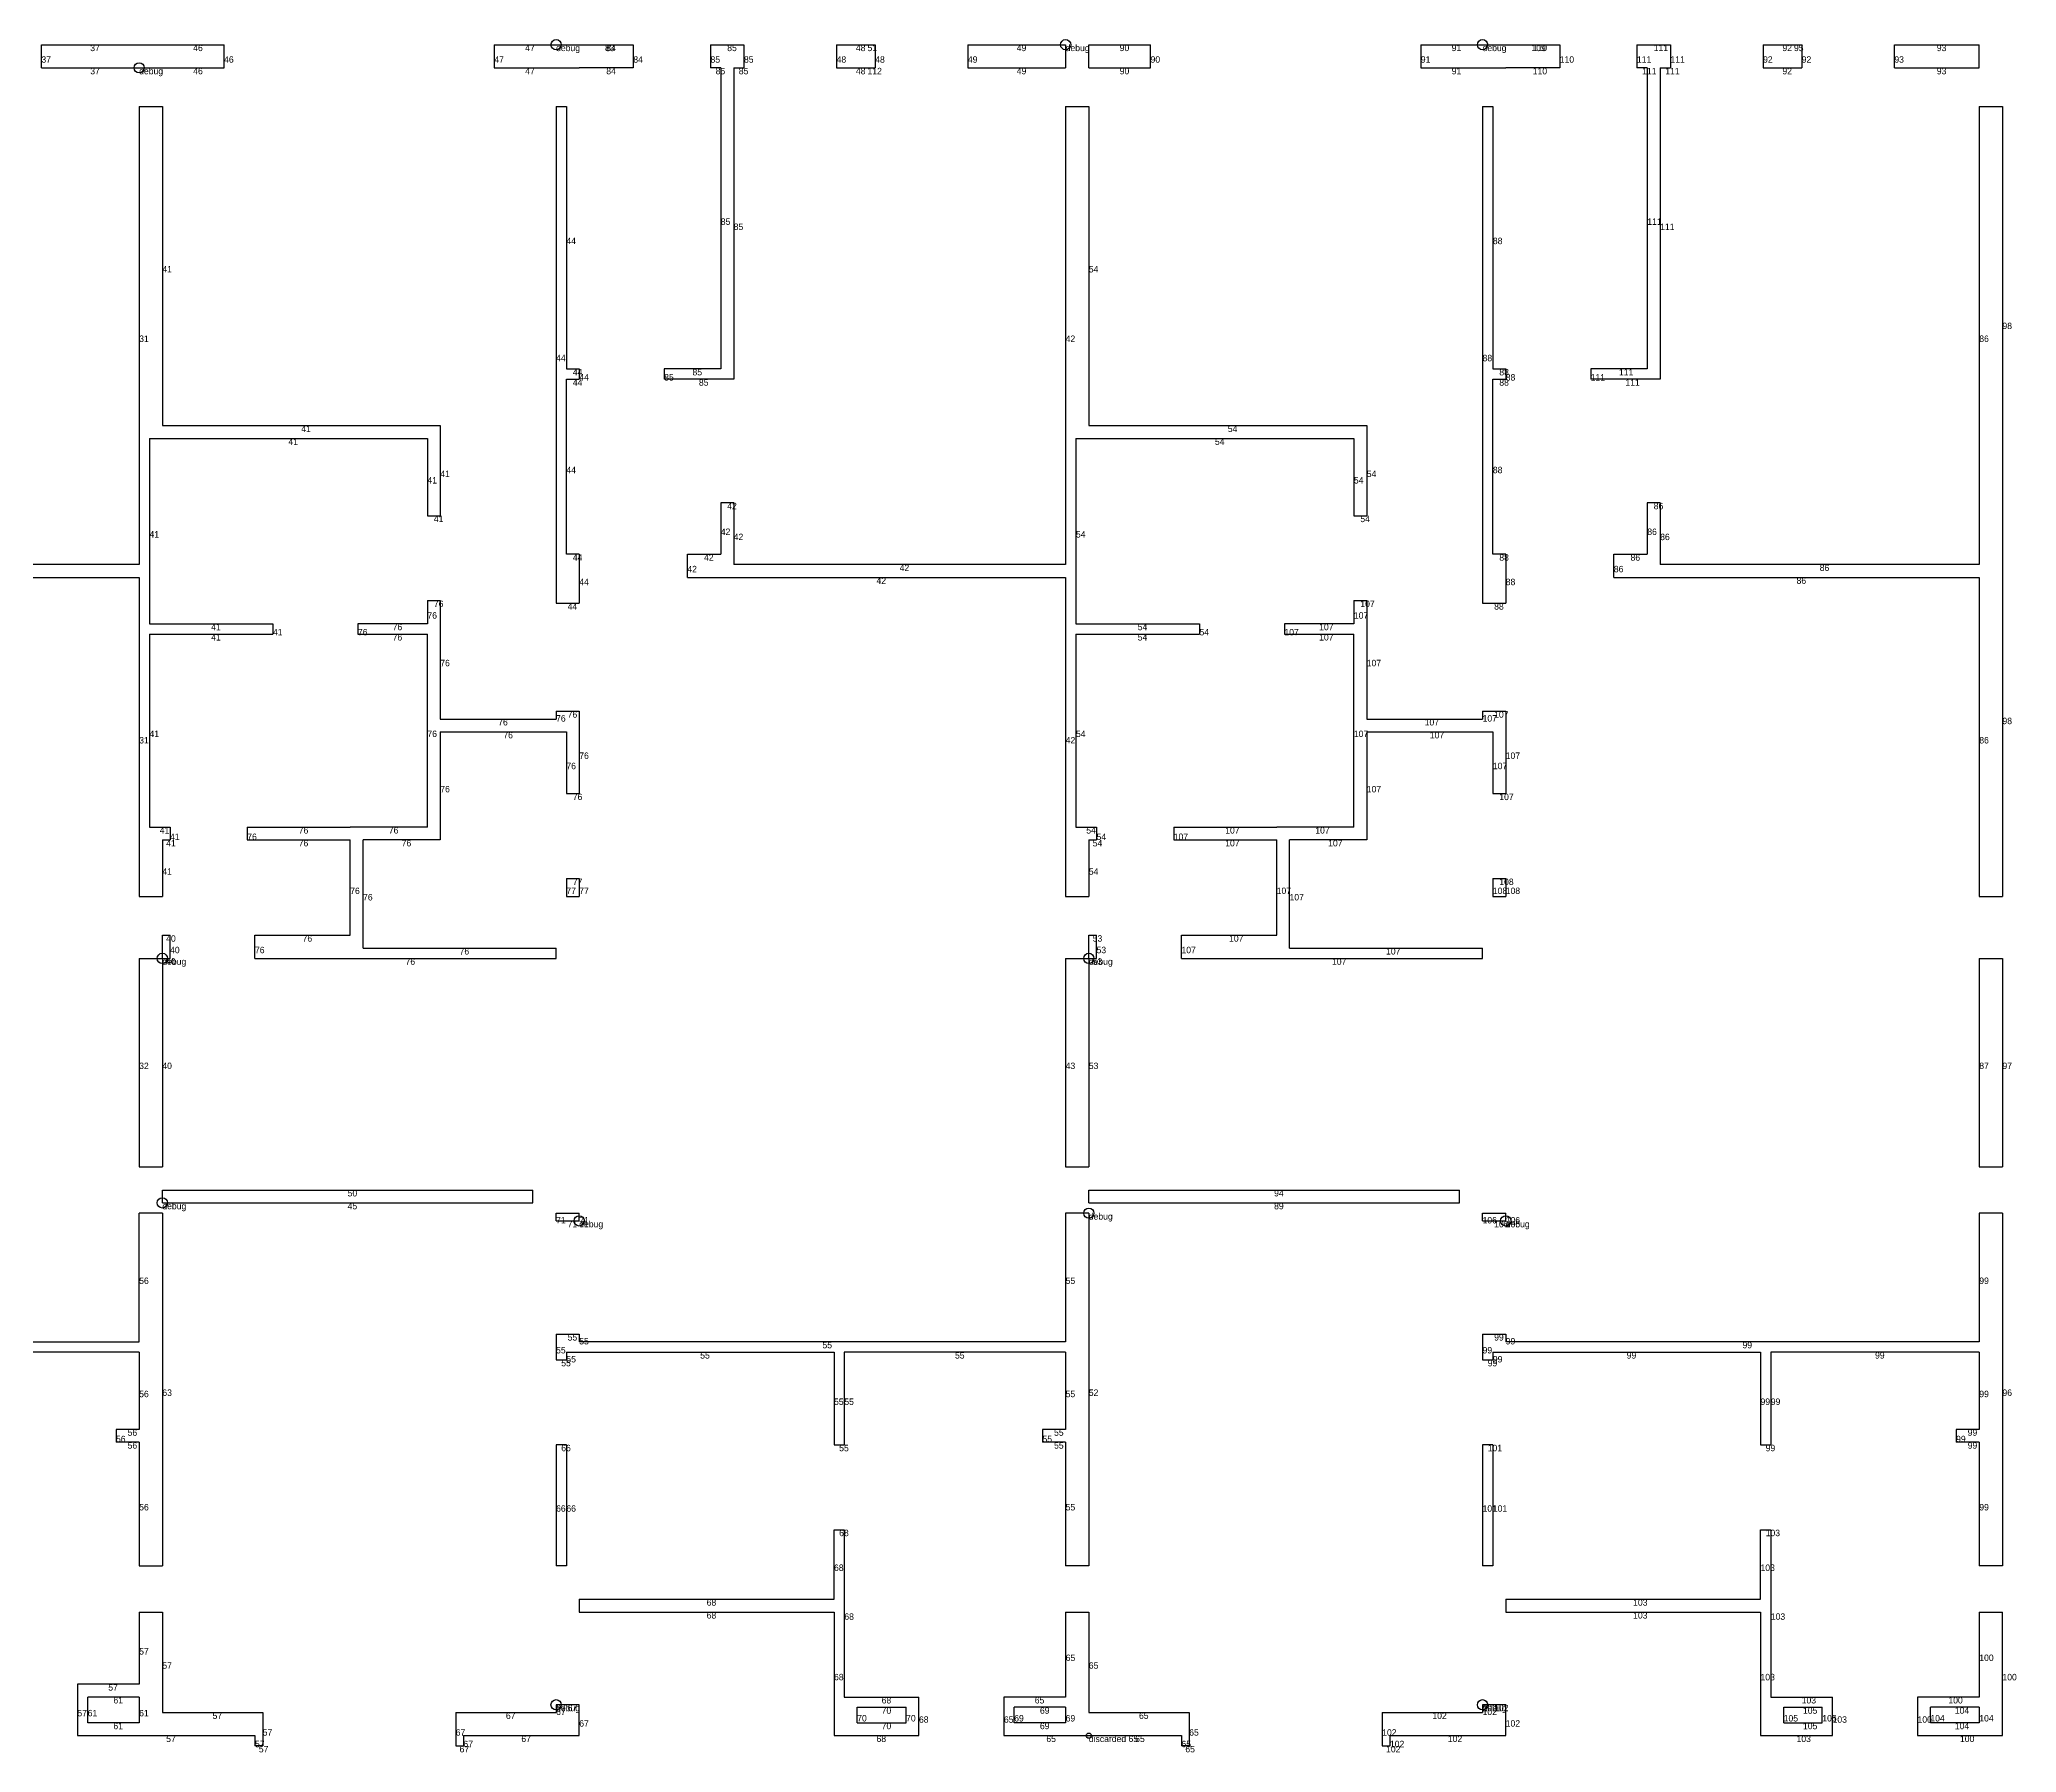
# Model space of a CAD drawing. Header units: metres. Extents: x 234 to 1679, y 437 to 1103.
# Drawn here: x 911 to 1679, y 437 to 1103 of the extents above; entities that cross this region are included whole.
import ezdxf

# ---------------------------------------------------------------- set-up
doc = ezdxf.new("R2010")
doc.units = ezdxf.units.M
doc.layers.add('WALL_DEBUG', color=7, linetype='Continuous')

msp = doc.modelspace()

# ---------------------------------------------------------------- linework, layer by layer
at = {"layer": 'debug', "color": 2}
for centre in [(1112, 1101), (1310, 1101), (1472, 1101), (950, 1092), (959, 746), (959, 746), (1319, 746), (1319, 746), (959, 651), (1121, 644), (1319, 647), (1481, 644), (1112, 456), (1472, 456)]:
    msp.add_circle(centre, 2, dxfattribs=at)
at = {"layer": 'debug', "color": 4}
msp.add_circle((1319, 444), 1, dxfattribs=at)
msp.add_circle((1319, 444), 1, dxfattribs=at)
at = {"layer": 'WALL_DEBUG'}
for p, q in [((912, 1092), (912, 1101)), ((912, 1101), (950, 1101)), ((912, 1092), (912, 1101)), ((912, 1101), (950, 1101)), ((912, 1092), (912, 1101)), ((912, 1101), (950, 1101)), ((950, 1101), (959, 1101)), ((950, 1101), (959, 1101)), ((959, 1101), (983, 1101)), ((959, 1101), (983, 1101)), ((959, 1101), (983, 1101)), ((983, 1092), (983, 1101)), ((983, 1092), (983, 1101)), ((983, 1092), (983, 1101)), ((1088, 1101), (1112, 1101)), ((1088, 1101), (1088, 1092)), ((1088, 1101), (1112, 1101)), ((1088, 1101), (1088, 1092)), ((1088, 1101), (1112, 1101)), ((1088, 1101), (1088, 1092)), ((1112, 1101), (1121, 1101)), ((1112, 1101), (1121, 1101)), ((1121, 1101), (1142, 1101)), ((1121, 1101), (1142, 1101)), ((1121, 1101), (1142, 1101)), ((1131, 1101), (1131, 1101)), ((1131, 1101), (1131, 1101)), ((1131, 1101), (1131, 1101)), ((1142, 1101), (1142, 1092)), ((1142, 1101), (1142, 1092)), ((1142, 1101), (1142, 1092)), ((1172, 1101), (1172, 1092)), ((1172, 1101), (1185, 1101)), ((1172, 1101), (1172, 1092)), ((1172, 1101), (1185, 1101)), ((1172, 1101), (1172, 1092)), ((1172, 1101), (1185, 1101)), ((1185, 1101), (1185, 1092)), ((1185, 1101), (1185, 1092)), ((1185, 1101), (1185, 1092)), ((1221, 1101), (1221, 1092)), ((1221, 1101), (1236, 1101)), ((1221, 1101), (1221, 1092)), ((1221, 1101), (1236, 1101)), ((1221, 1101), (1221, 1092)), ((1221, 1101), (1236, 1101)), ((1233, 1101), (1233, 1101)), ((1233, 1101), (1233, 1101)), ((1233, 1101), (1233, 1101)), ((1236, 1101), (1236, 1092)), ((1236, 1101), (1236, 1092)), ((1236, 1101), (1236, 1092)), ((1272, 1101), (1310, 1101)), ((1272, 1101), (1272, 1092)), ((1272, 1101), (1310, 1101)), ((1272, 1101), (1272, 1092)), ((1272, 1101), (1310, 1101)), ((1272, 1101), (1272, 1092)), ((1310, 1101), (1310, 1092)), ((1310, 1101), (1310, 1092)), ((1319, 1101), (1343, 1101)), ((1319, 1092), (1319, 1101)), ((1319, 1101), (1343, 1101)), ((1319, 1092), (1319, 1101)), ((1319, 1101), (1343, 1101)), ((1343, 1092), (1343, 1101)), ((1343, 1092), (1343, 1101)), ((1343, 1092), (1343, 1101)), ((1448, 1101), (1472, 1101)), ((1448, 1101), (1448, 1092)), ((1448, 1101), (1472, 1101)), ((1448, 1101), (1448, 1092)), ((1448, 1101), (1472, 1101)), ((1448, 1101), (1448, 1092)), ((1472, 1101), (1481, 1101)), ((1472, 1101), (1481, 1101)), ((1481, 1101), (1502, 1101)), ((1481, 1101), (1502, 1101)), ((1481, 1101), (1502, 1101)), ((1491, 1101), (1491, 1101)), ((1491, 1101), (1491, 1101)), ((1491, 1101), (1491, 1101)), ((1502, 1101), (1502, 1092)), ((1502, 1101), (1502, 1092)), ((1502, 1101), (1502, 1092)), ((1532, 1101), (1532, 1092)), ((1532, 1101), (1545, 1101)), ((1532, 1101), (1532, 1092)), ((1532, 1101), (1545, 1101)), ((1532, 1101), (1532, 1092)), ((1532, 1101), (1545, 1101)), ((1545, 1101), (1545, 1092)), ((1545, 1101), (1545, 1092)), ((1545, 1101), (1545, 1092)), ((1581, 1101), (1581, 1092)), ((1581, 1101), (1596, 1101)), ((1581, 1101), (1581, 1092)), ((1581, 1101), (1596, 1101)), ((1581, 1101), (1581, 1092)), ((1581, 1101), (1596, 1101)), ((1593, 1101), (1593, 1101)), ((1593, 1101), (1593, 1101)), ((1593, 1101), (1593, 1101)), ((1596, 1101), (1596, 1092)), ((1596, 1101), (1596, 1092)), ((1596, 1101), (1596, 1092)), ((1632, 1092), (1632, 1101)), ((1632, 1101), (1665, 1101)), ((1632, 1092), (1632, 1101)), ((1632, 1101), (1665, 1101)), ((1632, 1092), (1632, 1101)), ((1632, 1101), (1665, 1101)), ((1665, 1092), (1665, 1101)), ((1665, 1092), (1665, 1101)), ((912, 1092), (950, 1092)), ((912, 1092), (950, 1092)), ((912, 1092), (950, 1092)), ((950, 1092), (959, 1092)), ((950, 1092), (959, 1092)), ((959, 1092), (983, 1092)), ((959, 1092), (983, 1092)), ((959, 1092), (983, 1092)), ((1088, 1092), (1112, 1092)), ((1088, 1092), (1112, 1092)), ((1088, 1092), (1112, 1092)), ((1112, 1092), (1121, 1092)), ((1112, 1092), (1121, 1092)), ((1142, 1092), (1121, 1092)), ((1142, 1092), (1121, 1092)), ((1142, 1092), (1121, 1092)), ((1176, 1092), (1172, 1092)), ((1176, 1092), (1172, 1092)), ((1176, 1092), (1172, 1092)), ((1176, 1092), (1176, 975)), ((1176, 1092), (1176, 975)), ((1176, 1092), (1176, 975)), ((1181, 1092), (1181, 971)), ((1181, 1092), (1185, 1092)), ((1181, 1092), (1181, 971)), ((1181, 1092), (1185, 1092)), ((1181, 1092), (1181, 971)), ((1181, 1092), (1185, 1092)), ((1221, 1092), (1236, 1092)), ((1221, 1092), (1236, 1092)), ((1221, 1092), (1236, 1092)), ((1233, 1092), (1233, 1092)), ((1233, 1092), (1233, 1092)), ((1233, 1092), (1233, 1092)), ((1272, 1092), (1310, 1092)), ((1272, 1092), (1310, 1092)), ((1272, 1092), (1310, 1092)), ((1319, 1092), (1343, 1092)), ((1319, 1092), (1343, 1092)), ((1319, 1092), (1343, 1092)), ((1448, 1092), (1472, 1092)), ((1448, 1092), (1472, 1092)), ((1448, 1092), (1472, 1092)), ((1472, 1092), (1481, 1092)), ((1472, 1092), (1481, 1092)), ((1502, 1092), (1481, 1092)), ((1502, 1092), (1481, 1092)), ((1502, 1092), (1481, 1092)), ((1536, 1092), (1532, 1092)), ((1536, 1092), (1532, 1092)), ((1536, 1092), (1532, 1092)), ((1536, 1092), (1536, 975)), ((1536, 1092), (1536, 975)), ((1536, 1092), (1536, 975)), ((1541, 1092), (1541, 971)), ((1541, 1092), (1545, 1092)), ((1541, 1092), (1541, 971)), ((1541, 1092), (1545, 1092)), ((1541, 1092), (1541, 971)), ((1541, 1092), (1545, 1092)), ((1581, 1092), (1596, 1092)), ((1581, 1092), (1596, 1092)), ((1581, 1092), (1596, 1092)), ((1632, 1092), (1665, 1092)), ((1632, 1092), (1665, 1092)), ((1632, 1092), (1665, 1092)), ((950, 1077), (950, 899)), ((950, 1077), (950, 899)), ((950, 1077), (959, 1077)), ((950, 1077), (950, 899)), ((950, 1077), (959, 1077)), ((959, 1077), (959, 953)), ((959, 1077), (959, 953)), ((959, 1077), (959, 953)), ((1112, 1077), (1112, 884)), ((1112, 1077), (1112, 884)), ((1112, 1077), (1116, 1077)), ((1112, 1077), (1112, 884)), ((1112, 1077), (1116, 1077)), ((1116, 1077), (1116, 975)), ((1116, 1077), (1116, 975)), ((1116, 1077), (1116, 975)), ((1310, 1077), (1310, 899)), ((1310, 1077), (1310, 899)), ((1310, 1077), (1319, 1077)), ((1310, 1077), (1310, 899)), ((1310, 1077), (1319, 1077)), ((1319, 1077), (1319, 953)), ((1319, 1077), (1319, 953)), ((1319, 1077), (1319, 953)), ((1472, 1077), (1472, 884)), ((1472, 1077), (1472, 884)), ((1472, 1077), (1476, 1077)), ((1472, 1077), (1472, 884)), ((1472, 1077), (1476, 1077)), ((1476, 1077), (1476, 975)), ((1476, 1077), (1476, 975)), ((1476, 1077), (1476, 975)), ((1665, 1077), (1665, 899)), ((1665, 1077), (1665, 899)), ((1665, 1077), (1674, 1077)), ((1665, 1077), (1665, 899)), ((1665, 1077), (1674, 1077)), ((1674, 1077), (1674, 909)), ((1674, 1077), (1674, 909)), ((1674, 1077), (1674, 909)), ((1116, 975), (1121, 975)), ((1116, 975), (1121, 975)), ((1116, 975), (1121, 975)), ((1116, 903), (1116, 971)), ((1116, 971), (1121, 971)), ((1116, 903), (1116, 971)), ((1116, 971), (1121, 971)), ((1116, 903), (1116, 971)), ((1116, 971), (1121, 971)), ((1121, 975), (1121, 971)), ((1121, 975), (1121, 971)), ((1121, 975), (1121, 971)), ((1176, 975), (1154, 975)), ((1154, 975), (1154, 971)), ((1176, 975), (1154, 975)), ((1154, 975), (1154, 971)), ((1176, 975), (1154, 975)), ((1154, 975), (1154, 971)), ((1181, 971), (1154, 971)), ((1181, 971), (1154, 971)), ((1181, 971), (1154, 971)), ((1476, 975), (1481, 975)), ((1476, 975), (1481, 975)), ((1476, 975), (1481, 975)), ((1476, 903), (1476, 971)), ((1476, 971), (1481, 971)), ((1476, 903), (1476, 971)), ((1476, 971), (1481, 971)), ((1476, 903), (1476, 971)), ((1476, 971), (1481, 971)), ((1481, 975), (1481, 971)), ((1481, 975), (1481, 971)), ((1481, 975), (1481, 971)), ((1536, 975), (1514, 975)), ((1514, 975), (1514, 971)), ((1536, 975), (1514, 975)), ((1514, 975), (1514, 971)), ((1536, 975), (1514, 975)), ((1514, 975), (1514, 971)), ((1541, 971), (1514, 971)), ((1541, 971), (1514, 971)), ((1541, 971), (1514, 971)), ((959, 953), (1067, 953)), ((959, 953), (1067, 953)), ((959, 953), (1067, 953)), ((1067, 953), (1067, 918)), ((1067, 953), (1067, 918)), ((1067, 953), (1067, 918)), ((1319, 953), (1427, 953)), ((1319, 953), (1427, 953)), ((1319, 953), (1427, 953)), ((1427, 953), (1427, 918)), ((1427, 953), (1427, 918)), ((1427, 953), (1427, 918)), ((954, 948), (954, 876)), ((954, 948), (1062, 948)), ((954, 948), (954, 876)), ((954, 948), (1062, 948)), ((954, 948), (954, 876)), ((954, 948), (1062, 948)), ((1062, 948), (1062, 918)), ((1062, 948), (1062, 918)), ((1062, 948), (1062, 918)), ((1314, 948), (1314, 876)), ((1314, 948), (1422, 948)), ((1314, 948), (1314, 876)), ((1314, 948), (1422, 948)), ((1314, 948), (1314, 876)), ((1314, 948), (1422, 948)), ((1422, 948), (1422, 918)), ((1422, 948), (1422, 918)), ((1422, 948), (1422, 918)), ((1181, 923), (1176, 923)), ((1176, 923), (1176, 903)), ((1181, 923), (1176, 923)), ((1176, 923), (1176, 903)), ((1181, 923), (1176, 923)), ((1176, 923), (1176, 903)), ((1181, 923), (1181, 899)), ((1181, 923), (1181, 899)), ((1181, 923), (1181, 899)), ((1541, 923), (1536, 923)), ((1536, 923), (1536, 903)), ((1541, 923), (1536, 923)), ((1536, 923), (1536, 903)), ((1541, 923), (1536, 923)), ((1536, 923), (1536, 903)), ((1541, 923), (1541, 899)), ((1541, 923), (1541, 899)), ((1541, 923), (1541, 899)), ((1062, 918), (1067, 918)), ((1062, 918), (1067, 918)), ((1062, 918), (1067, 918)), ((1422, 918), (1427, 918)), ((1422, 918), (1427, 918)), ((1422, 918), (1427, 918)), ((1674, 909), (1674, 770)), ((1674, 909), (1674, 770)), ((1674, 909), (1674, 770)), ((950, 899), (821, 899)), ((950, 899), (821, 899)), ((950, 899), (821, 899)), ((1121, 903), (1116, 903)), ((1121, 903), (1116, 903)), ((1121, 903), (1116, 903)), ((1121, 903), (1121, 884)), ((1121, 903), (1121, 884)), ((1121, 903), (1121, 884)), ((1163, 894), (1163, 903)), ((1163, 903), (1176, 903)), ((1163, 894), (1163, 903)), ((1163, 903), (1176, 903)), ((1163, 894), (1163, 903)), ((1163, 903), (1176, 903)), ((1310, 899), (1181, 899)), ((1310, 899), (1181, 899)), ((1310, 899), (1181, 899)), ((1481, 903), (1476, 903)), ((1481, 903), (1476, 903)), ((1481, 903), (1476, 903)), ((1481, 903), (1481, 884)), ((1481, 903), (1481, 884)), ((1481, 903), (1481, 884)), ((1523, 894), (1523, 903)), ((1523, 903), (1536, 903)), ((1523, 894), (1523, 903)), ((1523, 903), (1536, 903)), ((1523, 894), (1523, 903)), ((1523, 903), (1536, 903)), ((1665, 899), (1541, 899)), ((1665, 899), (1541, 899)), ((1665, 899), (1541, 899)), ((813, 894), (950, 894)), ((813, 894), (950, 894)), ((813, 894), (950, 894)), ((950, 894), (950, 770)), ((950, 894), (950, 770)), ((950, 894), (950, 770)), ((1163, 894), (1310, 894)), ((1163, 894), (1310, 894)), ((1163, 894), (1310, 894)), ((1310, 894), (1310, 770)), ((1310, 894), (1310, 770)), ((1310, 894), (1310, 770)), ((1523, 894), (1665, 894)), ((1523, 894), (1665, 894)), ((1523, 894), (1665, 894)), ((1665, 894), (1665, 770)), ((1665, 894), (1665, 770)), ((1665, 894), (1665, 770)), ((1062, 885), (1062, 876)), ((1062, 885), (1067, 885)), ((1062, 885), (1062, 876)), ((1062, 885), (1067, 885)), ((1062, 885), (1062, 876)), ((1062, 885), (1067, 885)), ((1067, 885), (1067, 839)), ((1067, 885), (1067, 839)), ((1067, 885), (1067, 839)), ((1112, 884), (1121, 884)), ((1112, 884), (1121, 884)), ((1112, 884), (1121, 884)), ((1422, 885), (1422, 876)), ((1422, 885), (1427, 885)), ((1422, 885), (1422, 876)), ((1422, 885), (1427, 885)), ((1422, 885), (1422, 876)), ((1422, 885), (1427, 885)), ((1427, 885), (1427, 839)), ((1427, 885), (1427, 839)), ((1427, 885), (1427, 839)), ((1472, 884), (1481, 884)), ((1472, 884), (1481, 884)), ((1472, 884), (1481, 884)), ((954, 876), (1002, 876)), ((954, 876), (1002, 876)), ((954, 876), (1002, 876)), ((1002, 876), (1002, 872)), ((1002, 876), (1002, 872)), ((1002, 876), (1002, 872)), ((1062, 876), (1035, 876)), ((1035, 876), (1035, 872)), ((1062, 876), (1035, 876)), ((1035, 876), (1035, 872)), ((1062, 876), (1035, 876)), ((1035, 876), (1035, 872)), ((1314, 876), (1362, 876)), ((1314, 876), (1362, 876)), ((1314, 876), (1362, 876)), ((1362, 876), (1362, 872)), ((1362, 876), (1362, 872)), ((1362, 876), (1362, 872)), ((1422, 876), (1395, 876)), ((1395, 876), (1395, 872)), ((1422, 876), (1395, 876)), ((1395, 876), (1395, 872)), ((1422, 876), (1395, 876)), ((1395, 876), (1395, 872)), ((954, 872), (1002, 872)), ((954, 872), (954, 797)), ((954, 872), (1002, 872)), ((954, 872), (954, 797)), ((954, 872), (1002, 872)), ((954, 872), (954, 797)), ((1035, 872), (1062, 872)), ((1035, 872), (1062, 872)), ((1035, 872), (1062, 872)), ((1062, 797), (1062, 872)), ((1062, 797), (1062, 872)), ((1062, 797), (1062, 872)), ((1314, 872), (1314, 797)), ((1314, 872), (1362, 872)), ((1314, 872), (1314, 797)), ((1314, 872), (1362, 872)), ((1314, 872), (1314, 797)), ((1314, 872), (1362, 872)), ((1395, 872), (1422, 872)), ((1395, 872), (1422, 872)), ((1395, 872), (1422, 872)), ((1422, 797), (1422, 872)), ((1422, 797), (1422, 872)), ((1422, 797), (1422, 872)), ((1067, 839), (1112, 839)), ((1067, 839), (1112, 839)), ((1067, 839), (1112, 839)), ((1112, 842), (1112, 839)), ((1112, 842), (1121, 842)), ((1112, 842), (1112, 839)), ((1112, 842), (1121, 842)), ((1112, 842), (1112, 839)), ((1112, 842), (1121, 842)), ((1121, 842), (1121, 810)), ((1121, 842), (1121, 810)), ((1121, 842), (1121, 810)), ((1427, 839), (1472, 839)), ((1427, 839), (1472, 839)), ((1427, 839), (1472, 839)), ((1472, 842), (1472, 839)), ((1472, 842), (1481, 842)), ((1472, 842), (1472, 839)), ((1472, 842), (1481, 842)), ((1472, 842), (1472, 839)), ((1472, 842), (1481, 842)), ((1481, 842), (1481, 810)), ((1481, 842), (1481, 810)), ((1481, 842), (1481, 810)), ((1067, 834), (1067, 792)), ((1067, 834), (1116, 834)), ((1067, 834), (1067, 792)), ((1067, 834), (1116, 834)), ((1067, 834), (1067, 792)), ((1067, 834), (1116, 834)), ((1116, 834), (1116, 810)), ((1116, 834), (1116, 810)), ((1116, 834), (1116, 810)), ((1427, 834), (1427, 792)), ((1427, 834), (1476, 834)), ((1427, 834), (1427, 792)), ((1427, 834), (1476, 834)), ((1427, 834), (1427, 792)), ((1427, 834), (1476, 834)), ((1476, 834), (1476, 810)), ((1476, 834), (1476, 810)), ((1476, 834), (1476, 810)), ((1116, 810), (1121, 810)), ((1116, 810), (1121, 810)), ((1116, 810), (1121, 810)), ((1476, 810), (1481, 810)), ((1476, 810), (1481, 810)), ((1476, 810), (1481, 810)), ((954, 797), (962, 797)), ((954, 797), (962, 797)), ((954, 797), (962, 797)), ((959, 792), (962, 792)), ((959, 792), (959, 770)), ((959, 792), (962, 792)), ((959, 792), (959, 770)), ((959, 792), (962, 792)), ((959, 792), (959, 770)), ((962, 797), (962, 792)), ((962, 797), (962, 792)), ((962, 797), (962, 792)), ((992, 797), (1032, 797)), ((992, 797), (992, 792)), ((992, 797), (1032, 797)), ((992, 797), (992, 792)), ((992, 797), (1032, 797)), ((992, 797), (992, 792)), ((992, 792), (1032, 792)), ((992, 792), (1032, 792)), ((992, 792), (1032, 792)), ((1062, 797), (1032, 797)), ((1062, 797), (1032, 797)), ((1062, 797), (1032, 797)), ((1032, 755), (1032, 792)), ((1032, 755), (1032, 792)), ((1032, 755), (1032, 792)), ((1067, 792), (1037, 792)), ((1037, 750), (1037, 792)), ((1067, 792), (1037, 792)), ((1037, 750), (1037, 792)), ((1067, 792), (1037, 792)), ((1037, 750), (1037, 792)), ((1314, 797), (1322, 797)), ((1314, 797), (1322, 797)), ((1314, 797), (1322, 797)), ((1319, 792), (1319, 770)), ((1319, 792), (1322, 792)), ((1319, 792), (1319, 770)), ((1319, 792), (1322, 792)), ((1319, 792), (1319, 770)), ((1319, 792), (1322, 792)), ((1322, 797), (1322, 792)), ((1322, 797), (1322, 792)), ((1322, 797), (1322, 792)), ((1352, 797), (1392, 797)), ((1352, 797), (1352, 792)), ((1352, 797), (1392, 797)), ((1352, 797), (1352, 792)), ((1352, 797), (1392, 797)), ((1352, 797), (1352, 792)), ((1352, 792), (1392, 792)), ((1352, 792), (1392, 792)), ((1352, 792), (1392, 792)), ((1422, 797), (1392, 797)), ((1422, 797), (1392, 797)), ((1422, 797), (1392, 797)), ((1392, 755), (1392, 792)), ((1392, 755), (1392, 792)), ((1392, 755), (1392, 792)), ((1427, 792), (1397, 792)), ((1397, 750), (1397, 792)), ((1427, 792), (1397, 792)), ((1397, 750), (1397, 792)), ((1427, 792), (1397, 792)), ((1397, 750), (1397, 792)), ((1116, 777), (1116, 770)), ((1116, 777), (1121, 777)), ((1116, 777), (1116, 770)), ((1116, 777), (1121, 777)), ((1116, 777), (1116, 770)), ((1116, 777), (1121, 777)), ((1121, 777), (1121, 770)), ((1121, 777), (1121, 770)), ((1121, 777), (1121, 770)), ((1476, 777), (1476, 770)), ((1476, 777), (1481, 777)), ((1476, 777), (1476, 770)), ((1476, 777), (1481, 777)), ((1476, 777), (1476, 770)), ((1476, 777), (1481, 777)), ((1481, 777), (1481, 770)), ((1481, 777), (1481, 770)), ((1481, 777), (1481, 770)), ((950, 770), (959, 770)), ((950, 770), (959, 770)), ((1116, 770), (1121, 770)), ((1116, 770), (1121, 770)), ((1310, 770), (1319, 770)), ((1310, 770), (1319, 770)), ((1476, 770), (1481, 770)), ((1476, 770), (1481, 770)), ((1665, 770), (1674, 770)), ((1665, 770), (1674, 770)), ((959, 755), (962, 755)), ((959, 746), (959, 755)), ((959, 755), (962, 755)), ((959, 746), (959, 755)), ((959, 755), (962, 755)), ((962, 746), (962, 755)), ((962, 746), (962, 755)), ((962, 746), (962, 755)), ((995, 746), (995, 755)), ((995, 755), (1032, 755)), ((995, 746), (995, 755)), ((995, 755), (1032, 755)), ((995, 746), (995, 755)), ((995, 755), (1032, 755)), ((1319, 755), (1322, 755)), ((1319, 746), (1319, 755)), ((1319, 755), (1322, 755)), ((1319, 746), (1319, 755)), ((1319, 755), (1322, 755)), ((1322, 746), (1322, 755)), ((1322, 746), (1322, 755)), ((1322, 746), (1322, 755)), ((1355, 746), (1355, 755)), ((1355, 755), (1392, 755)), ((1355, 746), (1355, 755)), ((1355, 755), (1392, 755)), ((1355, 746), (1355, 755)), ((1355, 755), (1392, 755)), ((950, 746), (950, 665)), ((950, 746), (950, 665)), ((950, 746), (959, 746)), ((950, 746), (950, 665)), ((950, 746), (959, 746)), ((959, 746), (959, 665)), ((959, 746), (962, 746)), ((959, 746), (959, 665)), ((959, 746), (962, 746)), ((959, 746), (959, 665)), ((959, 746), (962, 746)), ((995, 746), (1112, 746)), ((995, 746), (1112, 746)), ((995, 746), (1112, 746)), ((1037, 750), (1112, 750)), ((1037, 750), (1112, 750)), ((1037, 750), (1112, 750)), ((1112, 746), (1112, 750)), ((1112, 746), (1112, 750)), ((1310, 746), (1310, 665)), ((1310, 746), (1310, 665)), ((1310, 746), (1319, 746)), ((1310, 746), (1310, 665)), ((1310, 746), (1319, 746)), ((1319, 746), (1319, 665)), ((1319, 746), (1322, 746)), ((1319, 746), (1319, 665)), ((1319, 746), (1322, 746)), ((1319, 746), (1319, 665)), ((1319, 746), (1322, 746)), ((1355, 746), (1472, 746)), ((1355, 746), (1472, 746)), ((1355, 746), (1472, 746)), ((1397, 750), (1472, 750)), ((1397, 750), (1472, 750)), ((1397, 750), (1472, 750)), ((1472, 746), (1472, 750)), ((1472, 746), (1472, 750)), ((1665, 746), (1665, 665)), ((1665, 746), (1665, 665)), ((1665, 746), (1674, 746)), ((1665, 746), (1665, 665)), ((1665, 746), (1674, 746)), ((1674, 746), (1674, 665)), ((1674, 746), (1674, 665)), ((1674, 746), (1674, 665)), ((950, 665), (959, 665)), ((950, 665), (959, 665)), ((1310, 665), (1319, 665)), ((1310, 665), (1319, 665)), ((1665, 665), (1674, 665)), ((1665, 665), (1674, 665)), ((959, 656), (1103, 656)), ((959, 651), (959, 656)), ((959, 656), (1103, 656)), ((959, 651), (959, 656)), ((959, 656), (1103, 656)), ((1103, 651), (1103, 656)), ((1103, 651), (1103, 656)), ((1319, 656), (1463, 656)), ((1319, 651), (1319, 656)), ((1319, 656), (1463, 656)), ((1319, 651), (1319, 656)), ((1319, 656), (1463, 656)), ((1463, 651), (1463, 656)), ((1463, 651), (1463, 656)), ((950, 597), (950, 647)), ((950, 597), (950, 647)), ((959, 647), (950, 647)), ((950, 597), (950, 647)), ((959, 647), (950, 647)), ((959, 651), (1103, 651)), ((959, 651), (1103, 651)), ((959, 651), (1103, 651)), ((959, 647), (959, 510)), ((959, 647), (959, 510)), ((959, 647), (959, 510)), ((1112, 644), (1112, 647)), ((1112, 644), (1112, 647)), ((1112, 647), (1121, 647)), ((1112, 644), (1112, 647)), ((1112, 647), (1121, 647)), ((1121, 644), (1121, 647)), ((1121, 644), (1121, 647)), ((1121, 644), (1121, 647)), ((1310, 647), (1310, 597)), ((1319, 647), (1310, 647)), ((1310, 647), (1310, 597)), ((1319, 647), (1310, 647)), ((1310, 647), (1310, 597)), ((1319, 651), (1463, 651)), ((1319, 651), (1463, 651)), ((1319, 651), (1463, 651)), ((1319, 647), (1319, 510)), ((1319, 647), (1319, 510)), ((1319, 647), (1319, 510)), ((1472, 644), (1472, 647)), ((1472, 644), (1472, 647)), ((1472, 647), (1481, 647)), ((1472, 644), (1472, 647)), ((1472, 647), (1481, 647)), ((1481, 644), (1481, 647)), ((1481, 644), (1481, 647)), ((1481, 644), (1481, 647)), ((1665, 647), (1665, 597)), ((1674, 647), (1665, 647)), ((1665, 647), (1665, 597)), ((1674, 647), (1665, 647)), ((1665, 647), (1665, 597)), ((1674, 647), (1674, 510)), ((1674, 647), (1674, 510)), ((1674, 647), (1674, 510)), ((1112, 644), (1121, 644)), ((1112, 644), (1121, 644)), ((1112, 644), (1121, 644)), ((1121, 644), (1121, 644)), ((1472, 644), (1481, 644)), ((1472, 644), (1481, 644)), ((1472, 644), (1481, 644)), ((1481, 644), (1481, 644)), ((1112, 600), (1112, 590)), ((1112, 600), (1121, 600)), ((1112, 600), (1112, 590)), ((1112, 600), (1121, 600)), ((1112, 600), (1112, 590)), ((1112, 600), (1121, 600)), ((1121, 600), (1121, 597)), ((1121, 600), (1121, 597)), ((1121, 600), (1121, 597)), ((1472, 600), (1472, 590)), ((1472, 600), (1481, 600)), ((1472, 600), (1472, 590)), ((1472, 600), (1481, 600)), ((1472, 600), (1472, 590)), ((1472, 600), (1481, 600)), ((1481, 600), (1481, 597)), ((1481, 600), (1481, 597)), ((1481, 600), (1481, 597)), ((761, 597), (950, 597)), ((761, 597), (950, 597)), ((761, 597), (950, 597)), ((950, 593), (864, 593)), ((950, 593), (864, 593)), ((950, 593), (864, 593)), ((950, 593), (950, 563)), ((950, 593), (950, 563)), ((950, 593), (950, 563)), ((1116, 593), (1220, 593)), ((1116, 593), (1116, 590)), ((1116, 593), (1220, 593)), ((1116, 593), (1116, 590)), ((1116, 593), (1220, 593)), ((1116, 593), (1116, 590)), ((1310, 597), (1121, 597)), ((1310, 597), (1121, 597)), ((1310, 597), (1121, 597)), ((1220, 593), (1220, 557)), ((1220, 593), (1220, 557)), ((1220, 593), (1220, 557)), ((1310, 593), (1224, 593)), ((1224, 593), (1224, 557)), ((1310, 593), (1224, 593)), ((1224, 593), (1224, 557)), ((1310, 593), (1224, 593)), ((1224, 593), (1224, 557)), ((1310, 593), (1310, 563)), ((1310, 593), (1310, 563)), ((1310, 593), (1310, 563)), ((1476, 593), (1580, 593)), ((1476, 593), (1476, 590)), ((1476, 593), (1580, 593)), ((1476, 593), (1476, 590)), ((1476, 593), (1580, 593)), ((1476, 593), (1476, 590)), ((1665, 597), (1481, 597)), ((1665, 597), (1481, 597)), ((1665, 597), (1481, 597)), ((1580, 593), (1580, 557)), ((1580, 593), (1580, 557)), ((1580, 593), (1580, 557)), ((1665, 593), (1584, 593)), ((1584, 593), (1584, 557)), ((1665, 593), (1584, 593)), ((1584, 593), (1584, 557)), ((1665, 593), (1584, 593)), ((1584, 593), (1584, 557)), ((1665, 593), (1665, 563)), ((1665, 593), (1665, 563)), ((1665, 593), (1665, 563)), ((1112, 590), (1116, 590)), ((1112, 590), (1116, 590)), ((1112, 590), (1116, 590)), ((1472, 590), (1476, 590)), ((1472, 590), (1476, 590)), ((1472, 590), (1476, 590)), ((950, 563), (941, 563)), ((941, 563), (941, 558)), ((950, 563), (941, 563)), ((941, 563), (941, 558)), ((950, 563), (941, 563)), ((941, 563), (941, 558)), ((1310, 563), (1301, 563)), ((1301, 563), (1301, 558)), ((1310, 563), (1301, 563)), ((1301, 563), (1301, 558)), ((1310, 563), (1301, 563)), ((1301, 563), (1301, 558)), ((1665, 563), (1656, 563)), ((1656, 563), (1656, 558)), ((1665, 563), (1656, 563)), ((1656, 563), (1656, 558)), ((1665, 563), (1656, 563)), ((1656, 563), (1656, 558)), ((950, 558), (941, 558)), ((950, 558), (941, 558)), ((950, 558), (941, 558)), ((950, 558), (950, 510)), ((950, 558), (950, 510)), ((950, 558), (950, 510)), ((1116, 557), (1112, 557)), ((1112, 557), (1112, 510)), ((1116, 557), (1112, 557)), ((1112, 557), (1112, 510)), ((1116, 557), (1112, 557)), ((1112, 557), (1112, 510)), ((1116, 557), (1116, 510)), ((1116, 557), (1116, 510)), ((1116, 557), (1116, 510)), ((1220, 557), (1224, 557)), ((1220, 557), (1224, 557)), ((1220, 557), (1224, 557)), ((1310, 558), (1301, 558)), ((1310, 558), (1301, 558)), ((1310, 558), (1301, 558)), ((1310, 558), (1310, 510)), ((1310, 558), (1310, 510)), ((1310, 558), (1310, 510)), ((1476, 557), (1472, 557)), ((1472, 557), (1472, 510)), ((1476, 557), (1472, 557)), ((1472, 557), (1472, 510)), ((1476, 557), (1472, 557)), ((1472, 557), (1472, 510)), ((1476, 557), (1476, 510)), ((1476, 557), (1476, 510)), ((1476, 557), (1476, 510)), ((1580, 557), (1584, 557)), ((1580, 557), (1584, 557)), ((1580, 557), (1584, 557)), ((1665, 558), (1656, 558)), ((1665, 558), (1656, 558)), ((1665, 558), (1656, 558)), ((1665, 558), (1665, 510)), ((1665, 558), (1665, 510)), ((1665, 558), (1665, 510)), ((1220, 497), (1220, 524)), ((1220, 524), (1224, 524)), ((1220, 497), (1220, 524)), ((1220, 524), (1224, 524)), ((1220, 497), (1220, 524)), ((1220, 524), (1224, 524)), ((1224, 524), (1224, 459)), ((1224, 524), (1224, 459)), ((1224, 524), (1224, 459)), ((1580, 497), (1580, 524)), ((1580, 524), (1584, 524)), ((1580, 497), (1580, 524)), ((1580, 524), (1584, 524)), ((1580, 497), (1580, 524)), ((1580, 524), (1584, 524)), ((1584, 524), (1584, 459)), ((1584, 524), (1584, 459)), ((1584, 524), (1584, 459)), ((950, 510), (959, 510)), ((950, 510), (959, 510)), ((1116, 510), (1112, 510)), ((1116, 510), (1112, 510)), ((1319, 510), (1310, 510)), ((1319, 510), (1310, 510)), ((1476, 510), (1472, 510)), ((1476, 510), (1472, 510)), ((1674, 510), (1665, 510)), ((1674, 510), (1665, 510)), ((950, 492), (950, 464)), ((950, 492), (950, 464)), ((950, 492), (959, 492)), ((950, 492), (950, 464)), ((950, 492), (959, 492)), ((959, 492), (959, 453)), ((959, 492), (959, 453)), ((959, 492), (959, 453)), ((1121, 497), (1220, 497)), ((1121, 497), (1220, 497)), ((1121, 497), (1121, 492)), ((1121, 497), (1220, 497)), ((1121, 497), (1121, 492)), ((1121, 492), (1220, 492)), ((1121, 492), (1220, 492)), ((1121, 492), (1220, 492)), ((1220, 492), (1220, 444)), ((1220, 492), (1220, 444)), ((1220, 492), (1220, 444)), ((1310, 492), (1310, 459)), ((1310, 492), (1310, 459)), ((1310, 492), (1319, 492)), ((1310, 492), (1310, 459)), ((1310, 492), (1319, 492)), ((1319, 492), (1319, 453)), ((1319, 492), (1319, 453)), ((1319, 492), (1319, 453)), ((1481, 497), (1580, 497)), ((1481, 497), (1580, 497)), ((1481, 497), (1481, 492)), ((1481, 497), (1580, 497)), ((1481, 497), (1481, 492)), ((1481, 492), (1580, 492)), ((1481, 492), (1580, 492)), ((1481, 492), (1580, 492)), ((1580, 492), (1580, 444)), ((1580, 492), (1580, 444)), ((1580, 492), (1580, 444)), ((1665, 492), (1665, 459)), ((1665, 492), (1665, 459)), ((1665, 492), (1674, 492)), ((1665, 492), (1665, 459)), ((1665, 492), (1674, 492)), ((1674, 444), (1674, 492)), ((1674, 444), (1674, 492)), ((1674, 444), (1674, 492)), ((950, 464), (926, 464)), ((926, 464), (926, 444)), ((950, 464), (926, 464)), ((926, 464), (926, 444)), ((950, 464), (926, 464)), ((926, 464), (926, 444)), ((950, 459), (930, 459)), ((930, 449), (930, 459)), ((950, 459), (930, 459)), ((930, 449), (930, 459)), ((950, 459), (930, 459)), ((930, 449), (930, 459)), ((950, 459), (950, 449)), ((950, 459), (950, 449)), ((950, 459), (950, 449)), ((1121, 456), (1112, 456)), ((1112, 456), (1112, 456)), ((1112, 456), (1112, 453)), ((1121, 456), (1112, 456)), ((1112, 456), (1112, 453)), ((1121, 456), (1112, 456)), ((1112, 456), (1112, 453)), ((1121, 444), (1121, 456)), ((1121, 444), (1121, 456)), ((1121, 444), (1121, 456)), ((1224, 459), (1253, 459)), ((1224, 459), (1253, 459)), ((1224, 459), (1253, 459)), ((1229, 449), (1229, 455)), ((1229, 455), (1248, 455)), ((1229, 449), (1229, 455)), ((1229, 455), (1248, 455)), ((1229, 449), (1229, 455)), ((1229, 455), (1248, 455)), ((1248, 449), (1248, 455)), ((1248, 449), (1248, 455)), ((1248, 449), (1248, 455)), ((1253, 444), (1253, 459)), ((1253, 444), (1253, 459)), ((1253, 444), (1253, 459)), ((1310, 459), (1286, 459)), ((1286, 459), (1286, 444)), ((1310, 459), (1286, 459)), ((1286, 459), (1286, 444)), ((1310, 459), (1286, 459)), ((1286, 459), (1286, 444)), ((1310, 455), (1290, 455)), ((1290, 449), (1290, 455)), ((1310, 455), (1290, 455)), ((1290, 449), (1290, 455)), ((1310, 455), (1290, 455)), ((1290, 449), (1290, 455)), ((1310, 455), (1310, 449)), ((1310, 455), (1310, 449)), ((1310, 455), (1310, 449)), ((1481, 456), (1472, 456)), ((1472, 456), (1472, 456)), ((1472, 456), (1472, 453)), ((1481, 456), (1472, 456)), ((1472, 456), (1472, 453)), ((1481, 456), (1472, 456)), ((1472, 456), (1472, 453)), ((1481, 444), (1481, 456)), ((1481, 444), (1481, 456)), ((1481, 444), (1481, 456)), ((1584, 459), (1608, 459)), ((1584, 459), (1608, 459)), ((1584, 459), (1608, 459)), ((1589, 449), (1589, 455)), ((1589, 455), (1604, 455)), ((1589, 449), (1589, 455)), ((1589, 455), (1604, 455)), ((1589, 449), (1589, 455)), ((1589, 455), (1604, 455)), ((1604, 449), (1604, 455)), ((1604, 449), (1604, 455)), ((1604, 449), (1604, 455)), ((1608, 444), (1608, 459)), ((1608, 444), (1608, 459)), ((1608, 444), (1608, 459)), ((1665, 459), (1641, 459)), ((1641, 459), (1641, 444)), ((1665, 459), (1641, 459)), ((1641, 459), (1641, 444)), ((1665, 459), (1641, 459)), ((1641, 459), (1641, 444)), ((1665, 455), (1646, 455)), ((1646, 449), (1646, 455)), ((1665, 455), (1646, 455)), ((1646, 449), (1646, 455)), ((1665, 455), (1646, 455)), ((1646, 449), (1646, 455)), ((1665, 455), (1665, 449)), ((1665, 455), (1665, 449)), ((1665, 455), (1665, 449)), ((950, 449), (930, 449)), ((950, 449), (930, 449)), ((950, 449), (930, 449)), ((959, 453), (998, 453)), ((959, 453), (998, 453)), ((959, 453), (998, 453)), ((998, 453), (998, 440)), ((998, 453), (998, 440)), ((998, 453), (998, 440)), ((1073, 453), (1112, 453)), ((1073, 453), (1073, 440)), ((1073, 453), (1112, 453)), ((1073, 453), (1073, 440)), ((1073, 453), (1112, 453)), ((1073, 453), (1073, 440)), ((1229, 449), (1248, 449)), ((1229, 449), (1248, 449)), ((1229, 449), (1248, 449)), ((1310, 449), (1290, 449)), ((1310, 449), (1290, 449)), ((1310, 449), (1290, 449)), ((1319, 453), (1358, 453)), ((1319, 453), (1358, 453)), ((1319, 453), (1358, 453)), ((1358, 453), (1358, 440)), ((1358, 453), (1358, 440)), ((1358, 453), (1358, 440)), ((1433, 453), (1472, 453)), ((1433, 453), (1433, 440)), ((1433, 453), (1472, 453)), ((1433, 453), (1433, 440)), ((1433, 453), (1472, 453)), ((1433, 453), (1433, 440)), ((1589, 449), (1604, 449)), ((1589, 449), (1604, 449)), ((1589, 449), (1604, 449)), ((1665, 449), (1646, 449)), ((1665, 449), (1646, 449)), ((1665, 449), (1646, 449)), ((926, 444), (995, 444)), ((926, 444), (995, 444)), ((926, 444), (995, 444)), ((995, 444), (995, 440)), ((995, 444), (995, 440)), ((995, 444), (995, 440)), ((998, 440), (995, 440)), ((998, 440), (995, 440)), ((998, 440), (995, 440)), ((1073, 440), (1076, 440)), ((1073, 440), (1076, 440)), ((1073, 440), (1076, 440)), ((1076, 444), (1121, 444)), ((1076, 444), (1076, 440)), ((1076, 444), (1121, 444)), ((1076, 444), (1076, 440)), ((1076, 444), (1121, 444)), ((1076, 444), (1076, 440)), ((1220, 444), (1253, 444)), ((1220, 444), (1253, 444)), ((1220, 444), (1253, 444)), ((1286, 444), (1355, 444)), ((1286, 444), (1355, 444)), ((1286, 444), (1355, 444)), ((1355, 444), (1355, 440)), ((1355, 444), (1355, 440)), ((1355, 444), (1355, 440)), ((1358, 440), (1355, 440)), ((1358, 440), (1355, 440)), ((1358, 440), (1355, 440)), ((1433, 440), (1436, 440)), ((1433, 440), (1436, 440)), ((1433, 440), (1436, 440)), ((1436, 444), (1481, 444)), ((1436, 444), (1436, 440)), ((1436, 444), (1481, 444)), ((1436, 444), (1436, 440)), ((1436, 444), (1481, 444)), ((1436, 444), (1436, 440)), ((1580, 444), (1608, 444)), ((1580, 444), (1608, 444)), ((1580, 444), (1608, 444)), ((1641, 444), (1674, 444)), ((1641, 444), (1674, 444)), ((1641, 444), (1674, 444))]:
    msp.add_line(p, q, dxfattribs=at)

# ---------------------------------------------------------------- texts
at = {"layer": 'comp_debug_text', "char_height": 2.5, "attachment_point": 1}
for s, insert in [('37', (931, 1101)), ('46', (971, 1101)), ('47', (1100, 1101)), ('83', (1131, 1101)), ('84', (1131.5, 1101)), ('85', (1178.5, 1101)), ('48', (1228.5, 1101)), ('51', (1233, 1101)), ('49', (1291, 1101)), ('90', (1331, 1101)), ('91', (1460, 1101)), ('109', (1491, 1101)), ('110', (1491.5, 1101)), ('111', (1538.5, 1101)), ('92', (1588.5, 1101)), ('95', (1593, 1101)), ('93', (1648.5, 1101)), ('37', (912, 1096.5)), ('37', (931, 1092)), ('46', (971, 1092)), ('46', (983, 1096.5)), ('47', (1088, 1096.5)), ('47', (1100, 1092)), ('84', (1131.5, 1092)), ('84', (1142, 1096.5)), ('85', (1172, 1096.5)), ('85', (1174, 1092)), ('85', (1183, 1092)), ('85', (1185, 1096.5)), ('48', (1221, 1096.5)), ('48', (1228.5, 1092)), ('112', (1233, 1092)), ('48', (1236, 1096.5)), ('49', (1272, 1096.5)), ('49', (1291, 1092)), ('90', (1331, 1092)), ('90', (1343, 1096.5)), ('91', (1448, 1096.5)), ('91', (1460, 1092)), ('110', (1491.5, 1092)), ('110', (1502, 1096.5)), ('111', (1532, 1096.5)), ('111', (1534, 1092)), ('111', (1543, 1092)), ('111', (1545, 1096.5)), ('92', (1581, 1096.5)), ('92', (1588.5, 1092)), ('92', (1596, 1096.5)), ('93', (1632, 1096.5)), ('93', (1648.5, 1092)), ('85', (1176, 1033.5)), ('85', (1181, 1031.5)), ('111', (1536, 1033.5)), ('111', (1541, 1031.5)), ('44', (1116, 1026)), ('88', (1476, 1026)), ('41', (959, 1015)), ('54', (1319, 1015)), ('98', (1674, 993)), ('31', (950, 988)), ('42', (1310, 988)), ('86', (1665, 988)), ('44', (1112, 980.5)), ('88', (1472, 980.5)), ('44', (1118.5, 975)), ('44', (1118.5, 971)), ('44', (1121, 973)), ('85', (1154, 973)), ('85', (1165, 975)), ('85', (1167.5, 971)), ('88', (1478.5, 975)), ('88', (1478.5, 971)), ('88', (1481, 973)), ('111', (1514, 973)), ('111', (1525, 975)), ('111', (1527.5, 971)), ('41', (1013, 953)), ('54', (1373, 953)), ('41', (1008, 948)), ('54', (1368, 948)), ('41', (1062, 933)), ('41', (1067, 935.5)), ('44', (1116, 937)), ('54', (1422, 933)), ('54', (1427, 935.5)), ('88', (1476, 937)), ('42', (1178.5, 923)), ('86', (1538.5, 923)), ('41', (1064.5, 918)), ('54', (1424.5, 918)), ('41', (954, 912)), ('42', (1176, 913)), ('42', (1181, 911)), ('54', (1314, 912)), ('86', (1536, 913)), ('86', (1541, 911)), ('44', (1118.5, 903)), ('42', (1169.5, 903)), ('42', (1245.5, 899)), ('88', (1478.5, 903)), ('86', (1529.5, 903)), ('86', (1603, 899)), ('44', (1121, 893.5)), ('42', (1163, 898.5)), ('42', (1236.5, 894)), ('88', (1481, 893.5)), ('86', (1523, 898.5)), ('86', (1594, 894)), ('76', (1064.5, 885)), ('44', (1116.5, 884)), ('107', (1424.5, 885)), ('88', (1476.5, 884)), ('41', (978, 876)), ('76', (1048.5, 876)), ('76', (1062, 880.5)), ('54', (1338, 876)), ('107', (1408.5, 876)), ('107', (1422, 880.5)), ('41', (978, 872)), ('41', (1002, 874)), ('76', (1035, 874)), ('76', (1048.5, 872)), ('54', (1338, 872)), ('54', (1362, 874)), ('107', (1395, 874)), ('107', (1408.5, 872)), ('76', (1067, 862)), ('107', (1427, 862)), ('76', (1089.5, 839)), ('76', (1112, 840.5)), ('76', (1116.5, 842)), ('107', (1449.5, 839)), ('107', (1472, 840.5)), ('107', (1476.5, 842)), ('98', (1674, 839.5)), ('31', (950, 832)), ('41', (954, 834.5)), ('76', (1062, 834.5)), ('76', (1091.5, 834)), ('42', (1310, 832)), ('54', (1314, 834.5)), ('107', (1422, 834.5)), ('107', (1451.5, 834)), ('86', (1665, 832)), ('76', (1116, 822)), ('76', (1121, 826)), ('107', (1476, 822)), ('107', (1481, 826)), ('76', (1067, 813)), ('76', (1118.5, 810)), ('107', (1427, 813)), ('107', (1478.5, 810)), ('41', (958, 797)), ('41', (960.5, 792)), ('41', (962, 794.5)), ('76', (992, 794.5)), ('76', (1012, 797)), ('76', (1012, 792)), ('76', (1047, 797)), ('76', (1052, 792)), ('54', (1318, 797)), ('54', (1320.5, 792)), ('54', (1322, 794.5)), ('107', (1352, 794.5)), ('107', (1372, 797)), ('107', (1372, 792)), ('107', (1407, 797)), ('107', (1412, 792)), ('41', (959, 781)), ('77', (1118.5, 777)), ('54', (1319, 781)), ('108', (1478.5, 777)), ('76', (1032, 773.5)), ('76', (1037, 771)), ('77', (1116, 773.5)), ('77', (1121, 773.5)), ('107', (1392, 773.5)), ('107', (1397, 771)), ('108', (1476, 773.5)), ('108', (1481, 773.5)), ('40', (960.5, 755)), ('76', (1013.5, 755)), ('53', (1320.5, 755)), ('107', (1373.5, 755)), ('40', (960.5, 746)), ('40', (962, 750.5)), ('76', (995, 750.5)), ('76', (1053.5, 746)), ('76', (1074.5, 750)), ('53', (1320.5, 746)), ('53', (1322, 750.5)), ('107', (1355, 750.5)), ('107', (1413.5, 746)), ('107', (1434.5, 750)), ('32', (950, 705.5)), ('40', (959, 705.5)), ('43', (1310, 705.5)), ('53', (1319, 705.5)), ('87', (1665, 705.5)), ('97', (1674, 705.5)), ('50', (1031, 656)), ('94', (1391, 656)), ('45', (1031, 651)), ('71', (1112, 645.5)), ('71', (1121, 645.5)), ('89', (1391, 651)), ('106', (1472, 645.5)), ('106', (1481, 645.5)), ('71', (1116.5, 644)), ('71', (1121, 644)), ('106', (1476.5, 644)), ('106', (1481, 644)), ('56', (950, 622)), ('55', (1310, 622)), ('99', (1665, 622)), ('55', (1116.5, 600)), ('99', (1476.5, 600)), ('55', (1112, 595)), ('55', (1116, 591.5)), ('55', (1121, 598.5)), ('55', (1168, 593)), ('55', (1215.5, 597)), ('55', (1267, 593)), ('99', (1472, 595)), ('99', (1476, 591.5)), ('99', (1481, 598.5)), ('99', (1528, 593)), ('99', (1573, 597)), ('99', (1624.5, 593)), ('55', (1114, 590)), ('99', (1474, 590)), ('56', (950, 578)), ('63', (959, 578.5)), ('55', (1310, 578)), ('52', (1319, 578.5)), ('99', (1665, 578)), ('96', (1674, 578.5)), ('55', (1220, 575)), ('55', (1224, 575)), ('99', (1580, 575)), ('99', (1584, 575)), ('56', (945.5, 563)), ('55', (1305.5, 563)), ('99', (1660.5, 563)), ('56', (941, 560.5)), ('56', (945.5, 558)), ('66', (1114, 557)), ('55', (1222, 557)), ('55', (1301, 560.5)), ('55', (1305.5, 558)), ('101', (1474, 557)), ('99', (1582, 557)), ('99', (1656, 560.5)), ('99', (1660.5, 558)), ('56', (950, 534)), ('66', (1112, 533.5)), ('66', (1116, 533.5)), ('55', (1310, 534)), ('101', (1472, 533.5)), ('101', (1476, 533.5)), ('99', (1665, 534)), ('68', (1222, 524)), ('103', (1582, 524)), ('68', (1220, 510.5)), ('103', (1580, 510.5)), ('68', (1170.5, 497)), ('68', (1170.5, 492)), ('103', (1530.5, 497)), ('103', (1530.5, 492)), ('68', (1224, 491.5)), ('103', (1584, 491.5)), ('57', (950, 478)), ('57', (959, 472.5)), ('65', (1310, 475.5)), ('65', (1319, 472.5)), ('100', (1665, 475.5)), ('57', (938, 464)), ('68', (1220, 468)), ('103', (1580, 468)), ('100', (1674, 468)), ('57', (926, 454)), ('61', (930, 454)), ('61', (940, 459)), ('61', (950, 454)), ('67', (1112, 456)), ('67', (1112, 454.5)), ('67', (1116.5, 456)), ('68', (1238.5, 459)), ('70', (1238.5, 455)), ('65', (1298, 459)), ('69', (1300, 455)), ('102', (1472, 456)), ('102', (1472, 454.5)), ('102', (1476.5, 456)), ('103', (1596, 459)), ('105', (1596.5, 455)), ('100', (1653, 459)), ('104', (1655.5, 455)), ('61', (940, 449)), ('57', (978.5, 453)), ('57', (998, 446.5)), ('67', (1073, 446.5)), ('67', (1092.5, 453)), ('67', (1121, 450)), ('70', (1229, 452)), ('70', (1238.5, 449)), ('70', (1248, 452)), ('68', (1253, 451.5)), ('65', (1286, 451.5)), ('69', (1290, 452)), ('69', (1300, 449)), ('69', (1310, 452)), ('65', (1338.5, 453)), ('65', (1358, 446.5)), ('102', (1433, 446.5)), ('102', (1452.5, 453)), ('102', (1481, 450)), ('105', (1589, 452)), ('105', (1596.5, 449)), ('105', (1604, 452)), ('103', (1608, 451.5)), ('100', (1641, 451.5)), ('104', (1646, 452)), ('104', (1655.5, 449)), ('104', (1665, 452)), ('57', (960.5, 444)), ('57', (995, 442)), ('57', (996.5, 440)), ('67', (1074.5, 440)), ('67', (1076, 442)), ('67', (1098.5, 444)), ('68', (1236.5, 444)), ('65', (1302.5, 444)), ('65', (1337, 444)), ('65', (1355, 442)), ('65', (1356.5, 440)), ('102', (1434.5, 440)), ('102', (1436, 442)), ('102', (1458.5, 444)), ('103', (1594, 444)), ('100', (1657.5, 444))]:
    msp.add_mtext(s, dxfattribs=dict(at, insert=insert))
at = {"layer": 'debug', "char_height": 2.5, "attachment_point": 1}
for s, insert in [('debug', (1112, 1101)), ('debug', (1310, 1101)), ('debug', (1472, 1101)), ('debug', (950, 1092)), ('debug', (959, 746)), ('debug', (959, 746)), ('debug', (1319, 746)), ('debug', (1319, 746)), ('debug', (959, 651)), ('debug', (1319, 647)), ('debug', (1121, 644)), ('debug', (1481, 644)), ('debug', (1112, 456)), ('debug', (1472, 456)), ('discarded 65', (1319, 444)), ('discarded 65', (1319, 444))]:
    msp.add_mtext(s, dxfattribs=dict(at, insert=insert))

doc.saveas('drawing.dxf')
